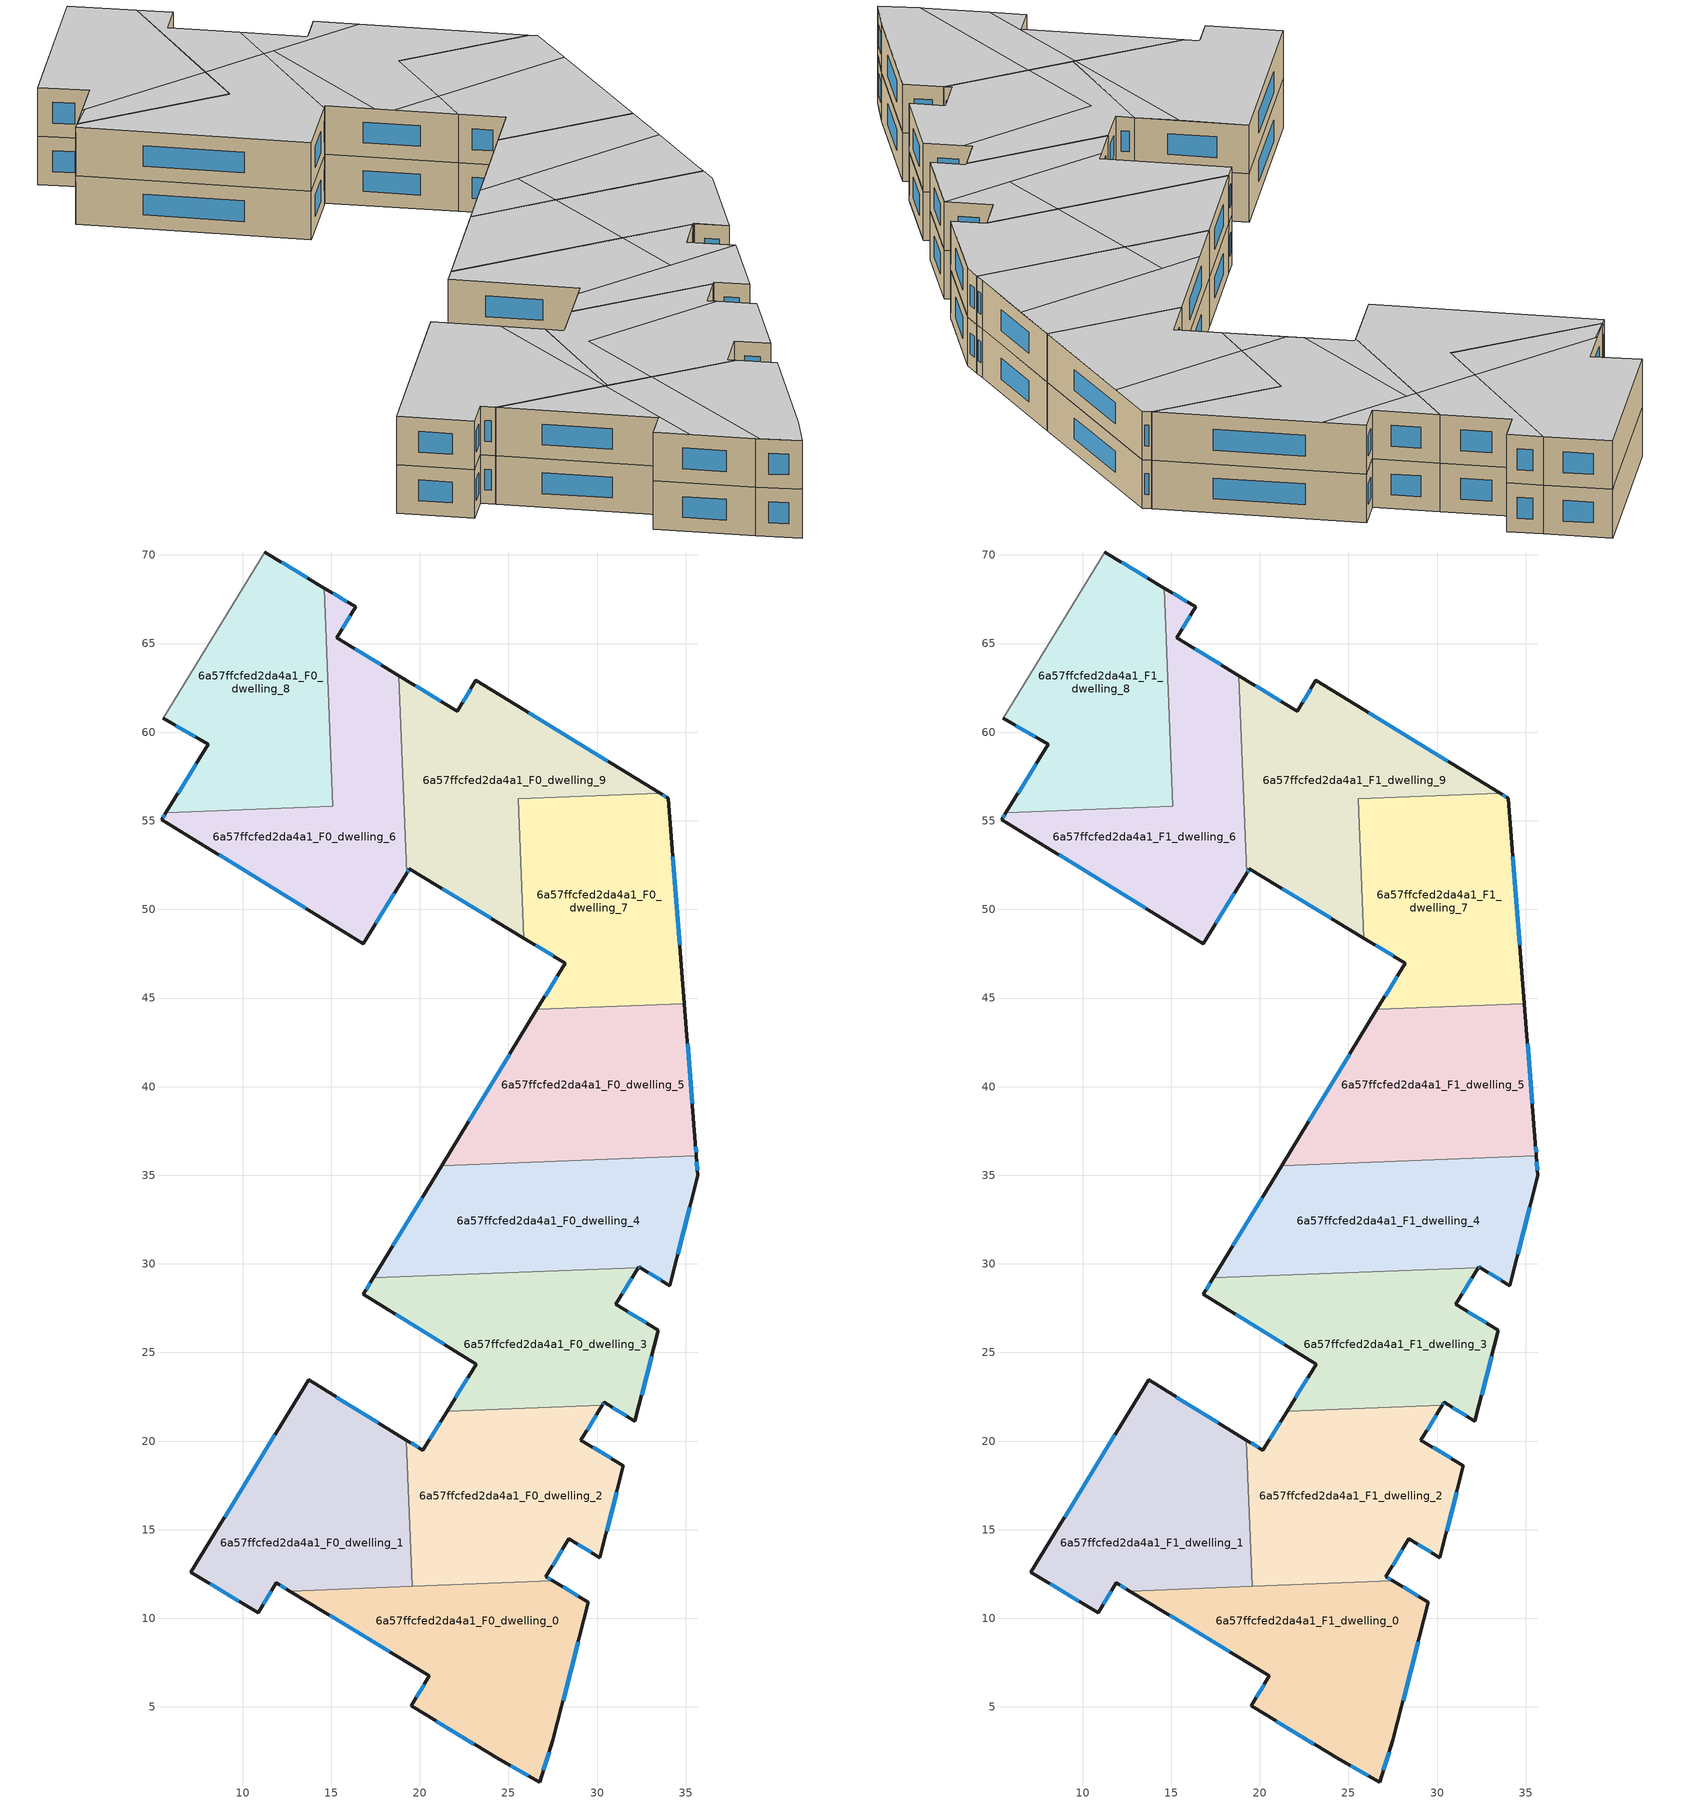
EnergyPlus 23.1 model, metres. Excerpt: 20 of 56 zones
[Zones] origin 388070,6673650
6a57ffcfed2da4a1_F0_dwelling_0
 floor ground (EU_floor_Construction): 29.51,10.91 27.51,3.12 26.76,0.77 24.47,2.05 19.51,5.06 20.54,6.75 12.66,11.54 27.51,12.12 z0
 wall outside (EU_wall_Construction): 12.66,11.54 20.54,6.75 19.51,5.06 24.47,2.05 26.76,0.77 27.51,3.12 29.51,10.91 27.51,12.12 z0:3
 wall to 6a57ffcfed2da4a1_F0_dwelling_2 (EU_wall_Construction): 27.51,12.12 19.56,11.81 z0:3
 wall to 6a57ffcfed2da4a1_F0_dwelling_1 (EU_wall_Construction): 19.56,11.81 12.66,11.54 z0:3
 window (EU_Window_Construction): 25.12,1.68 26.11,1.13 / 20.93,4.2 23.05,2.91 / 20.25,6.27 19.81,5.54 / 14.91,10.17 18.29,8.12 / 28.94,11.25 28.08,11.77 / 28.08,5.35 28.94,8.68 / 26.98,1.44 27.3,2.45 z0.86:2.14
6a57ffcfed2da4a1_F0_dwelling_1
 floor ground (EU_floor_Construction): 19.24,20.06 19.56,11.81 12.66,11.54 11.9,12.01 10.87,10.32 7.09,12.62 13.72,23.46 z0
 wall outside (EU_wall_Construction): 19.24,20.06 13.72,23.46 7.09,12.62 10.87,10.32 11.9,12.01 12.66,11.54 z0:3
 wall to 6a57ffcfed2da4a1_F0_dwelling_2 (EU_wall_Construction): 19.56,11.81 19.24,20.06 z0:3
 window (EU_Window_Construction): 11.16,10.8 11.6,11.52 / 8.17,11.96 9.79,10.97 / 11.82,20.36 8.98,15.71 / 17.66,21.03 15.29,22.49 / 12.12,11.87 12.44,11.67 z0.86:2.14
6a57ffcfed2da4a1_F0_dwelling_2
 floor ground (EU_floor_Construction): 30.29,22.02 29.09,20.06 31.48,18.6 30.15,13.42 28.41,14.5 27.12,12.36 27.51,12.12 19.56,11.81 19.24,20.06 20.17,19.48 21.53,21.68 z0
 wall outside (EU_wall_Construction): 27.51,12.12 27.12,12.36 28.41,14.5 30.15,13.42 31.48,18.6 29.09,20.06 30.29,22.02 / 21.53,21.68 20.17,19.48 19.24,20.06 z0:3
 wall to 6a57ffcfed2da4a1_F0_dwelling_3 (EU_wall_Construction): 30.29,22.02 21.53,21.68 z0:3
 window (EU_Window_Construction): 27.49,12.97 28.04,13.88 / 27.4,12.19 27.23,12.29 / 19.9,19.65 19.5,19.89 / 21.14,21.06 20.56,20.11 / 29.43,20.62 29.95,21.46 / 30.8,19.02 29.77,19.64 / 30.53,14.9 31.1,17.12 / 28.91,14.19 29.66,13.73 z0.86:2.14
6a57ffcfed2da4a1_F0_dwelling_3
 floor ground (EU_floor_Construction): 32.32,29.78 31.05,27.71 33.45,26.25 32.13,21.12 30.39,22.19 30.29,22.02 21.53,21.68 23.18,24.35 16.81,28.28 17.37,29.2 z0
 wall outside (EU_wall_Construction): 17.37,29.2 16.81,28.28 23.18,24.35 21.53,21.68 / 30.29,22.02 30.39,22.19 32.13,21.12 33.45,26.25 31.05,27.71 32.32,29.78 z0:3
 wall to 6a57ffcfed2da4a1_F0_dwelling_4 (EU_wall_Construction): 32.32,29.78 17.37,29.2 z0:3
 window (EU_Window_Construction): 22.71,23.59 22,22.45 / 18.63,27.16 21.36,25.47 / 17.21,28.94 16.97,28.55 / 31.41,28.3 31.96,29.19 / 32.76,26.67 31.74,27.29 / 32.51,22.59 33.07,24.79 / 30.89,21.89 31.63,21.43 / 30.32,22.07 30.36,22.15 z0.86:2.14
6a57ffcfed2da4a1_F0_dwelling_4
 floor ground (EU_floor_Construction): 35.6,36.09 35.68,34.96 34.09,28.77 32.44,29.79 32.35,29.84 32.32,29.78 17.37,29.2 21.22,35.53 z0
 wall outside (EU_wall_Construction): 21.22,35.53 17.37,29.2 / 32.32,29.78 32.35,29.84 32.44,29.79 34.09,28.77 35.68,34.96 35.6,36.09 z0:3
 wall to 6a57ffcfed2da4a1_F0_dwelling_5 (EU_wall_Construction): 35.6,36.09 21.22,35.53 z0:3
 window (EU_Window_Construction): 20.12,33.72 18.47,31.01 / 35.66,35.28 35.62,35.77 / 34.55,30.54 35.23,33.19 / 32.91,29.5 33.62,29.06 / 32.38,29.83 32.42,29.8 z0.86:2.14
6a57ffcfed2da4a1_F0_dwelling_5
 floor ground (EU_floor_Construction): 34.92,44.68 35.54,36.81 35.6,36.09 21.22,35.53 26.61,44.36 z0
 wall outside (EU_wall_Construction): 26.61,44.36 21.22,35.53 / 35.6,36.09 35.54,36.81 34.92,44.68 z0:3
 wall to 6a57ffcfed2da4a1_F0_dwelling_7 (EU_wall_Construction): 34.92,44.68 26.61,44.36 z0:3
 window (EU_Window_Construction): 25.07,41.84 22.76,38.05 / 35.37,39.06 35.1,42.43 / 35.58,36.29 35.56,36.6 z0.86:2.14
6a57ffcfed2da4a1_F0_dwelling_6
 floor ground (EU_floor_Construction): 16.39,67.06 15.32,65.33 18.82,63.19 19.25,52.04 16.8,48.07 5.43,55.07 5.68,55.46 15.09,55.83 14.61,68.13 z0
 wall outside (EU_wall_Construction): 5.68,55.46 5.43,55.07 16.8,48.07 19.25,52.04 / 18.82,63.19 15.32,65.33 16.39,67.06 14.61,68.13 z0:3
 wall to 6a57ffcfed2da4a1_F0_dwelling_9 (EU_wall_Construction): 19.25,52.04 18.82,63.19 z0:3
 wall to 6a57ffcfed2da4a1_F0_dwelling_8 (EU_wall_Construction): 14.61,68.13 15.09,55.83 5.68,55.46 z0:3
 window (EU_Window_Construction): 17.5,49.2 18.55,50.91 / 8.68,53.07 13.56,50.07 / 5.61,55.35 5.5,55.18 / 15.88,67.37 15.12,67.82 / 15.63,65.82 16.08,66.57 / 17.82,63.8 16.32,64.72 z0.86:2.14
6a57ffcfed2da4a1_F0_dwelling_7
 floor ground (EU_floor_Construction): 34.01,56.27 34.92,44.68 26.61,44.36 28.2,46.97 25.87,48.38 25.56,56.24 33.57,56.55 z0
 wall outside (EU_wall_Construction): 34.92,44.68 34.01,56.27 33.57,56.55 / 25.87,48.38 28.2,46.97 26.61,44.36 z0:3
 wall to 6a57ffcfed2da4a1_F0_dwelling_9 (EU_wall_Construction): 33.56,56.55 25.56,56.24 25.87,48.38 z0:3
 window (EU_Window_Construction): 33.89,56.35 33.69,56.47 / 34.66,47.99 34.27,52.96 / 27.74,46.22 27.06,45.11 / 26.53,47.98 27.53,47.37 z0.86:2.14
6a57ffcfed2da4a1_F0_dwelling_8
 floor ground (EU_floor_Construction): 14.61,68.13 15.09,55.83 5.68,55.46 8.06,59.33 5.51,60.78 11.24,70.16 z0
 wall outside (EU_wall_Construction): 14.61,68.13 11.24,70.16 / 5.51,60.78 8.06,59.33 5.68,55.46 z0:3
 wall adiabatic (EU_wall_Construction): 11.24,70.16 5.51,60.78 z0:3
 window (EU_Window_Construction): 13.65,68.71 12.2,69.58 / 7.38,58.22 6.36,56.57 / 6.24,60.36 7.33,59.74 z0.86:2.14
6a57ffcfed2da4a1_F0_dwelling_9
 floor ground (EU_floor_Construction): 33.57,56.55 25.56,56.24 25.87,48.38 19.4,52.29 19.25,52.04 18.82,63.19 22.11,61.18 23.17,62.92 z0
 wall outside (EU_wall_Construction): 33.57,56.55 23.17,62.92 22.11,61.18 18.82,63.19 / 19.25,52.04 19.4,52.29 25.87,48.38 z0:3
 window (EU_Window_Construction): 30.59,58.37 26.14,61.1 / 21.25,51.17 24.02,49.5 / 19.3,52.11 19.36,52.22 / 21.17,61.76 19.76,62.62 / 22.86,62.42 22.41,61.68 z0.86:2.14
6a57ffcfed2da4a1_F1_dwelling_0
 floor to 6a57ffcfed2da4a1_F0_dwelling_0 (EU_floor_Construction): 29.51,10.91 27.51,3.12 26.76,0.77 24.47,2.05 19.51,5.06 20.54,6.75 12.66,11.54 27.51,12.12 z3
 wall outside (EU_wall_Construction): 12.66,11.54 20.54,6.75 19.51,5.06 24.47,2.05 26.76,0.77 27.51,3.12 29.51,10.91 27.51,12.12 z3:6
 wall to 6a57ffcfed2da4a1_F1_dwelling_2 (EU_wall_Construction): 27.51,12.12 19.56,11.81 z3:6
 wall to 6a57ffcfed2da4a1_F1_dwelling_1 (EU_wall_Construction): 19.56,11.81 12.66,11.54 z3:6
 window (EU_Window_Construction): 25.12,1.68 26.11,1.13 / 20.93,4.2 23.05,2.91 / 20.25,6.27 19.81,5.54 / 14.91,10.17 18.29,8.12 / 28.94,11.25 28.08,11.77 / 28.08,5.35 28.94,8.68 / 26.98,1.44 27.3,2.45 z3.86:5.14
 ceiling to 6a57ffcfed2da4a1_F2_dwelling_0 (EU_floor_Construction): 21.29,3.98 19.39,11.8 12.66,11.54 20.54,6.75 19.51,5.06 z6
 ceiling to 6a57ffcfed2da4a1_F2_dwelling_2 (EU_floor_Construction): 24.68,1.93 22.26,11.92 19.39,11.8 21.29,3.98 24.47,2.05 z6
 ceiling to 6a57ffcfed2da4a1_F2_dwelling_1 (EU_floor_Construction): 26.76,0.77 27.51,3.12 29.51,10.91 27.51,12.12 22.26,11.92 24.68,1.93 z6
6a57ffcfed2da4a1_F1_dwelling_1
 floor to 6a57ffcfed2da4a1_F0_dwelling_1 (EU_floor_Construction): 19.24,20.06 19.56,11.81 12.66,11.54 11.9,12.01 10.87,10.32 7.08,12.62 13.72,23.46 z3
 wall outside (EU_wall_Construction): 19.24,20.06 13.72,23.46 7.09,12.62 10.87,10.32 11.9,12.01 12.66,11.54 z3:6
 wall to 6a57ffcfed2da4a1_F1_dwelling_2 (EU_wall_Construction): 19.56,11.81 19.24,20.06 z3:6
 window (EU_Window_Construction): 11.16,10.8 11.6,11.52 / 8.17,11.96 9.79,10.97 / 11.82,20.36 8.98,15.71 / 17.66,21.03 15.29,22.49 / 12.12,11.87 12.44,11.67 z3.86:5.14
 ceiling to 6a57ffcfed2da4a1_F2_dwelling_0 (EU_floor_Construction): 19.39,11.8 17.07,21.39 13.72,23.46 7.08,12.62 10.87,10.32 11.9,12.01 12.66,11.54 z6
 ceiling to 6a57ffcfed2da4a1_F2_dwelling_2 (EU_floor_Construction): 19.55,11.81 19.24,20.06 17.07,21.39 19.4,11.8 z6
6a57ffcfed2da4a1_F1_dwelling_2
 floor to 6a57ffcfed2da4a1_F0_dwelling_2 (EU_floor_Construction): 30.29,22.02 29.09,20.06 31.48,18.6 30.15,13.42 28.41,14.5 27.12,12.36 27.51,12.12 19.56,11.81 19.24,20.06 20.17,19.48 21.53,21.68 z3
 wall outside (EU_wall_Construction): 27.51,12.12 27.12,12.36 28.41,14.5 30.15,13.42 31.48,18.6 29.09,20.06 30.29,22.02 / 21.53,21.68 20.17,19.48 19.24,20.06 z3:6
 wall to 6a57ffcfed2da4a1_F1_dwelling_3 (EU_wall_Construction): 30.29,22.02 21.53,21.68 z3:6
 window (EU_Window_Construction): 27.49,12.97 28.04,13.88 / 27.4,12.19 27.23,12.29 / 19.9,19.65 19.5,19.89 / 21.14,21.06 20.56,20.11 / 29.43,20.62 29.95,21.46 / 30.8,19.02 29.77,19.64 / 30.53,14.9 31.1,17.12 / 28.91,14.19 29.66,13.73 z3.86:5.14
 ceiling to 6a57ffcfed2da4a1_F2_dwelling_1 (EU_floor_Construction): 30.15,13.42 31.48,18.6 29.58,19.76 20.87,17.65 22.26,11.92 27.51,12.12 27.12,12.36 28.41,14.5 z6
 ceiling to 6a57ffcfed2da4a1_F2_dwelling_2 (EU_floor_Construction): 29.58,19.76 29.09,20.06 30.29,22.02 21.53,21.68 20.17,19.48 19.24,20.06 19.56,11.81 22.26,11.92 20.87,17.65 z6
6a57ffcfed2da4a1_F1_dwelling_3
 floor to 6a57ffcfed2da4a1_F0_dwelling_3 (EU_floor_Construction): 32.32,29.78 31.05,27.71 33.45,26.25 32.13,21.12 30.39,22.19 30.29,22.02 21.53,21.68 23.18,24.35 16.81,28.28 17.37,29.2 z3
 wall outside (EU_wall_Construction): 17.37,29.2 16.81,28.28 23.18,24.35 21.53,21.68 / 30.29,22.02 30.39,22.19 32.13,21.12 33.45,26.25 31.05,27.71 32.32,29.78 z3:6
 wall to 6a57ffcfed2da4a1_F1_dwelling_4 (EU_wall_Construction): 32.32,29.78 17.37,29.2 z3:6
 window (EU_Window_Construction): 22.71,23.59 22,22.45 / 18.63,27.16 21.36,25.47 / 17.21,28.94 16.97,28.55 / 31.41,28.3 31.96,29.19 / 32.76,26.67 31.74,27.29 / 32.51,22.59 33.07,24.79 / 30.89,21.89 31.63,21.43 / 30.32,22.07 30.36,22.15 z3.86:5.14
 ceiling to 6a57ffcfed2da4a1_F2_dwelling_2 (EU_floor_Construction): 32.13,21.12 33.45,26.25 33.41,26.28 22.78,23.7 21.53,21.68 30.29,22.02 30.39,22.19 z6
 ceiling to 6a57ffcfed2da4a1_F2_dwelling_3 (EU_floor_Construction): 29,25.21 27.93,29.61 17.37,29.2 16.81,28.28 23.18,24.35 22.78,23.7 z6
 ceiling to 6a57ffcfed2da4a1_F2_dwelling_4 (EU_floor_Construction): 33.41,26.28 31.05,27.71 32.32,29.78 27.93,29.61 29,25.21 z6
6a57ffcfed2da4a1_F1_dwelling_4
 floor to 6a57ffcfed2da4a1_F0_dwelling_4 (EU_floor_Construction): 35.6,36.09 35.68,34.96 34.09,28.77 32.44,29.79 32.35,29.84 32.32,29.78 17.37,29.2 21.22,35.53 z3
 wall outside (EU_wall_Construction): 21.22,35.53 17.37,29.2 / 32.32,29.78 32.35,29.84 32.44,29.79 34.09,28.77 35.68,34.96 35.6,36.09 z3:6
 wall to 6a57ffcfed2da4a1_F1_dwelling_5 (EU_wall_Construction): 35.6,36.09 21.22,35.53 z3:6
 window (EU_Window_Construction): 20.12,33.72 18.47,31.01 / 35.66,35.28 35.62,35.77 / 34.55,30.54 35.23,33.19 / 32.91,29.5 33.62,29.06 / 32.38,29.83 32.42,29.8 z3.86:5.14
 ceiling to 6a57ffcfed2da4a1_F2_dwelling_3 (EU_floor_Construction): 27.93,29.61 26.45,35.73 21.22,35.53 17.37,29.2 z6
 ceiling to 6a57ffcfed2da4a1_F2_dwelling_4 (EU_floor_Construction): 34.09,28.77 35.68,34.96 35.6,36.09 26.45,35.73 27.93,29.61 32.32,29.78 32.35,29.84 z6
6a57ffcfed2da4a1_F1_dwelling_5
 floor to 6a57ffcfed2da4a1_F0_dwelling_5 (EU_floor_Construction): 34.92,44.68 35.54,36.81 35.6,36.09 21.22,35.53 26.61,44.36 z3
 wall outside (EU_wall_Construction): 26.61,44.36 21.22,35.53 / 35.6,36.09 35.54,36.81 34.92,44.68 z3:6
 wall to 6a57ffcfed2da4a1_F1_dwelling_7 (EU_wall_Construction): 34.92,44.68 26.61,44.36 z3:6
 window (EU_Window_Construction): 25.07,41.84 22.76,38.05 / 35.37,39.06 35.1,42.43 / 35.58,36.29 35.56,36.6 z3.86:5.14
 ceiling to 6a57ffcfed2da4a1_F2_dwelling_3 (EU_floor_Construction): 26.45,35.73 25.62,39.15 23.06,38.53 21.22,35.53 z6
 ceiling to 6a57ffcfed2da4a1_F2_dwelling_4 (EU_floor_Construction): 35.6,36.09 35.54,36.81 35.18,41.47 25.62,39.15 26.45,35.73 z6
 ceiling to 6a57ffcfed2da4a1_F2_dwelling_5 (EU_floor_Construction): 35.18,41.47 34.92,44.68 26.61,44.36 23.06,38.53 z6
6a57ffcfed2da4a1_F1_dwelling_6
 floor to 6a57ffcfed2da4a1_F0_dwelling_6 (EU_floor_Construction): 16.38,67.06 15.32,65.33 18.82,63.19 19.25,52.04 16.8,48.07 5.43,55.07 5.68,55.46 15.09,55.83 14.61,68.13 z3
 wall outside (EU_wall_Construction): 5.68,55.46 5.43,55.07 16.8,48.07 19.25,52.04 / 18.82,63.19 15.32,65.33 16.39,67.06 14.61,68.13 z3:6
 wall to 6a57ffcfed2da4a1_F1_dwelling_9 (EU_wall_Construction): 19.25,52.04 18.82,63.19 z3:6
 wall to 6a57ffcfed2da4a1_F1_dwelling_8 (EU_wall_Construction): 14.61,68.13 15.09,55.83 5.68,55.46 z3:6
 window (EU_Window_Construction): 17.5,49.2 18.55,50.91 / 8.68,53.07 13.56,50.07 / 5.61,55.35 5.5,55.18 / 15.88,67.37 15.12,67.82 / 15.63,65.82 16.08,66.57 / 17.82,63.8 16.32,64.72 z3.86:5.14
 ceiling to 6a57ffcfed2da4a1_F2_dwelling_6 (EU_floor_Construction): 16.8,48.07 19.25,52.04 18.94,60.01 14.97,59.05 15.09,55.83 5.71,55.46 5.43,55.07 z6
 ceiling to 6a57ffcfed2da4a1_F2_dwelling_8 (EU_floor_Construction): 18.94,60.01 18.82,63.19 15.32,65.33 16.38,67.06 14.61,68.13 14.97,59.05 z6
6a57ffcfed2da4a1_F1_dwelling_7
 floor to 6a57ffcfed2da4a1_F0_dwelling_7 (EU_floor_Construction): 34.01,56.27 34.92,44.68 26.61,44.36 28.2,46.97 25.87,48.38 25.56,56.24 33.56,56.55 z3
 wall outside (EU_wall_Construction): 34.92,44.68 34.01,56.27 33.57,56.55 / 25.87,48.38 28.2,46.97 26.61,44.36 z3:6
 wall to 6a57ffcfed2da4a1_F1_dwelling_9 (EU_wall_Construction): 33.56,56.55 25.56,56.24 25.87,48.38 z3:6
 window (EU_Window_Construction): 33.89,56.35 33.69,56.47 / 34.66,47.99 34.27,52.96 / 27.74,46.22 27.06,45.11 / 26.53,47.98 27.53,47.37 z3.86:5.14
 ceiling to 6a57ffcfed2da4a1_F2_dwelling_5 (EU_floor_Construction): 34.92,44.68 34.27,53.06 25.77,51 25.87,48.38 28.2,46.97 26.61,44.36 z6
 ceiling to 6a57ffcfed2da4a1_F2_dwelling_7 (EU_floor_Construction): 34.27,53.06 34.01,56.27 33.56,56.55 25.56,56.24 25.77,51 z6
6a57ffcfed2da4a1_F1_dwelling_8
 floor to 6a57ffcfed2da4a1_F0_dwelling_8 (EU_floor_Construction): 14.61,68.13 15.09,55.83 5.68,55.46 8.06,59.33 5.51,60.78 11.24,70.16 z3
 wall outside (EU_wall_Construction): 14.61,68.13 11.24,70.16 / 5.51,60.78 8.06,59.33 5.68,55.46 z3:6
 wall adiabatic (EU_wall_Construction): 11.24,70.16 5.51,60.78 z3:6
 window (EU_Window_Construction): 13.65,68.71 12.2,69.58 / 7.38,58.22 6.36,56.57 / 6.24,60.36 7.33,59.74 z3.86:5.14
 ceiling to 6a57ffcfed2da4a1_F2_dwelling_6 (EU_floor_Construction): 15.09,55.83 14.97,59.05 6.85,57.08 5.71,55.46 z6; 5.71,55.46 6.85,57.08 6.64,57.03 5.68,55.46 z6
 ceiling to 6a57ffcfed2da4a1_F2_dwelling_8 (EU_floor_Construction): 14.97,59.05 14.61,68.13 11.24,70.16 5.51,60.78 8.06,59.33 6.64,57.03 z6
6a57ffcfed2da4a1_F1_dwelling_9
 floor to 6a57ffcfed2da4a1_F0_dwelling_9 (EU_floor_Construction): 33.56,56.55 25.56,56.24 25.87,48.38 19.4,52.29 19.25,52.04 18.82,63.19 22.11,61.18 23.17,62.92 z3
 wall outside (EU_wall_Construction): 33.57,56.55 23.17,62.92 22.11,61.18 18.82,63.19 / 19.25,52.04 19.4,52.29 25.87,48.38 z3:6
 window (EU_Window_Construction): 30.59,58.37 26.14,61.1 / 21.25,51.17 24.02,49.5 / 19.3,52.11 19.36,52.22 / 21.17,61.76 19.76,62.62 / 22.86,62.42 22.41,61.68 z3.86:5.14
 ceiling to 6a57ffcfed2da4a1_F2_dwelling_8 (EU_floor_Construction): 25.37,61.57 23.17,62.92 22.11,61.18 18.82,63.19 18.94,60.01 z6
 ceiling to 6a57ffcfed2da4a1_F2_dwelling_5 (EU_floor_Construction): 25.87,48.38 25.77,51 22.74,50.27 z6
 ceiling to 6a57ffcfed2da4a1_F2_dwelling_7 (EU_floor_Construction): 33.56,56.55 25.37,61.57 19.59,60.17 21.86,50.8 22.74,50.27 25.77,51 25.56,56.24 z6
 ceiling to 6a57ffcfed2da4a1_F2_dwelling_6 (EU_floor_Construction): 21.86,50.8 19.59,60.17 18.94,60.01 19.25,52.04 19.4,52.29 z6
[Building]
EU S2 Campaign: North Axis=0; Terrain=City; Solar Distribution=FullExterior
[Site:Location]
Helsinki-Vantaa.AP: Latitude=60.317; Longitude=24.963; Time Zone=2; Elevation=54.6
[SizingPeriod:WeatherFileDays]
AnnualSizingPeriod: Begin Month=1; Begin Day of Month=1; End Month=12; End Day of Month=31; Day of Week for Start Day=Monday; Use Weather File Daylight Saving Period=No; Use Weather File Rain and Snow Indicators=No
[MATERIAL]
EU_InternalMass_Material: Roughness=MediumRough; Thickness=0.1; Conductivity=1; Density=1800; Specific Heat=900; Thermal Absorptance=0.9; Solar Absorptance=0.7; Visible Absorptance=0.7
[MATERIAL:NOMASS] Roughness=MediumRough; Thermal Absorptance=0.9; Solar Absorptance=0.7; Visible Absorptance=0.7
Name | Thermal Resistance
EU_wall_NoMass | 5.91765
EU_floor_NoMass | 6.2875
[WINDOWMATERIAL:SIMPLEGLAZINGSYSTEM]
EU_Window_SimpleGlazing: UFactor=0.994035; Solar Heat Gain Coefficient=0.7; Visible Transmittance=0.7
[CONSTRUCTION]
EU_wall_Construction: EU_wall_NoMass
EU_floor_Construction: EU_floor_NoMass
EU_Window_Construction: EU_Window_SimpleGlazing
EU_InternalMass_Construction: EU_InternalMass_Material
[ZONE] Type=1; Multiplier=1; Ceiling Height=autocalculate; Floor Area=autocalculate; Part of Total Floor Area=Yes
Name | Volume
6a57ffcfed2da4a1_F0_dwelling_0 | 289.127
6a57ffcfed2da4a1_F1_dwelling_0 | 289.126
6a57ffcfed2da4a1_F0_dwelling_1 | 301.383
6a57ffcfed2da4a1_F1_dwelling_1 | 301.381
6a57ffcfed2da4a1_F0_dwelling_2 | 301.39
6a57ffcfed2da4a1_F1_dwelling_2 | 301.389
6a57ffcfed2da4a1_F0_dwelling_3; 6a57ffcfed2da4a1_F1_dwelling_3 | 278.941
6a57ffcfed2da4a1_F0_dwelling_4 | 296.615
6a57ffcfed2da4a1_F1_dwelling_4 | 296.616
6a57ffcfed2da4a1_F0_dwelling_5; 6a57ffcfed2da4a1_F1_dwelling_5 | 293.497
6a57ffcfed2da4a1_F0_dwelling_6; 6a57ffcfed2da4a1_F1_dwelling_6 | 293.507
6a57ffcfed2da4a1_F0_dwelling_7 | 293.468
6a57ffcfed2da4a1_F1_dwelling_7 | 293.47
6a57ffcfed2da4a1_F0_dwelling_8 | 293.487
6a57ffcfed2da4a1_F1_dwelling_8; 6a57ffcfed2da4a1_F1_dwelling_9 | 293.485
6a57ffcfed2da4a1_F0_dwelling_9 | 293.486
[INTERNALMASS] Construction=EU_InternalMass_Construction
Name | Zone or ZoneList | Surface Area
6a57ffcfed2da4a1_F0_dwelling_0_EU_InternalMass | 6a57ffcfed2da4a1_F0_dwelling_0 | 96.3756
6a57ffcfed2da4a1_F0_dwelling_1_EU_InternalMass | 6a57ffcfed2da4a1_F0_dwelling_1 | 100.463
6a57ffcfed2da4a1_F0_dwelling_2_EU_InternalMass | 6a57ffcfed2da4a1_F0_dwelling_2 | 100.464
6a57ffcfed2da4a1_F0_dwelling_3_EU_InternalMass | 6a57ffcfed2da4a1_F0_dwelling_3 | 92.9814
6a57ffcfed2da4a1_F0_dwelling_4_EU_InternalMass | 6a57ffcfed2da4a1_F0_dwelling_4 | 98.8718
6a57ffcfed2da4a1_F0_dwelling_5_EU_InternalMass | 6a57ffcfed2da4a1_F0_dwelling_5 | 97.8323
6a57ffcfed2da4a1_F0_dwelling_6_EU_InternalMass | 6a57ffcfed2da4a1_F0_dwelling_6 | 97.8381
6a57ffcfed2da4a1_F0_dwelling_7_EU_InternalMass | 6a57ffcfed2da4a1_F0_dwelling_7 | 97.8201
6a57ffcfed2da4a1_F0_dwelling_8_EU_InternalMass | 6a57ffcfed2da4a1_F0_dwelling_8 | 97.8286
6a57ffcfed2da4a1_F0_dwelling_9_EU_InternalMass | 6a57ffcfed2da4a1_F0_dwelling_9 | 97.8287
6a57ffcfed2da4a1_F1_dwelling_0_EU_InternalMass | 6a57ffcfed2da4a1_F1_dwelling_0 | 96.3756
6a57ffcfed2da4a1_F1_dwelling_1_EU_InternalMass | 6a57ffcfed2da4a1_F1_dwelling_1 | 100.463
6a57ffcfed2da4a1_F1_dwelling_2_EU_InternalMass | 6a57ffcfed2da4a1_F1_dwelling_2 | 100.464
6a57ffcfed2da4a1_F1_dwelling_3_EU_InternalMass | 6a57ffcfed2da4a1_F1_dwelling_3 | 92.9814
6a57ffcfed2da4a1_F1_dwelling_4_EU_InternalMass | 6a57ffcfed2da4a1_F1_dwelling_4 | 98.8718
6a57ffcfed2da4a1_F1_dwelling_5_EU_InternalMass | 6a57ffcfed2da4a1_F1_dwelling_5 | 97.8323
6a57ffcfed2da4a1_F1_dwelling_6_EU_InternalMass | 6a57ffcfed2da4a1_F1_dwelling_6 | 97.8381
6a57ffcfed2da4a1_F1_dwelling_7_EU_InternalMass | 6a57ffcfed2da4a1_F1_dwelling_7 | 97.8201
6a57ffcfed2da4a1_F1_dwelling_8_EU_InternalMass | 6a57ffcfed2da4a1_F1_dwelling_8 | 97.8286
6a57ffcfed2da4a1_F1_dwelling_9_EU_InternalMass | 6a57ffcfed2da4a1_F1_dwelling_9 | 97.8287
[OTHEREQUIPMENT] Fuel Type=Electricity; Design Level Calculation Method=Watts/Area; Power per Zone Floor Area=1; Fraction Latent=0; Fraction Radiant=0; Fraction Lost=0; Carbon Dioxide Generation Rate=0; EndUse Subcategory=EU_Step8_InternalGains
Name | Zone or ZoneList or Space or SpaceList | Schedule
EU_Step8_InternalGain_6a57ffcfed2da4a1_F0_dwelling_0_f000 | 6a57ffcfed2da4a1_F0_dwelling_0 | EU_Step8_GainSchedule_6a57ffcfed2da4a1_F0_dwelling_0_f000
EU_Step8_InternalGain_6a57ffcfed2da4a1_F0_dwelling_1_f000 | 6a57ffcfed2da4a1_F0_dwelling_1 | EU_Step8_GainSchedule_6a57ffcfed2da4a1_F0_dwelling_1_f000
EU_Step8_InternalGain_6a57ffcfed2da4a1_F0_dwelling_2_f000 | 6a57ffcfed2da4a1_F0_dwelling_2 | EU_Step8_GainSchedule_6a57ffcfed2da4a1_F0_dwelling_2_f000
EU_Step8_InternalGain_6a57ffcfed2da4a1_F0_dwelling_3_f000 | 6a57ffcfed2da4a1_F0_dwelling_3 | EU_Step8_GainSchedule_6a57ffcfed2da4a1_F0_dwelling_3_f000
EU_Step8_InternalGain_6a57ffcfed2da4a1_F0_dwelling_4_f000 | 6a57ffcfed2da4a1_F0_dwelling_4 | EU_Step8_GainSchedule_6a57ffcfed2da4a1_F0_dwelling_4_f000
EU_Step8_InternalGain_6a57ffcfed2da4a1_F0_dwelling_5_f000 | 6a57ffcfed2da4a1_F0_dwelling_5 | EU_Step8_GainSchedule_6a57ffcfed2da4a1_F0_dwelling_5_f000
EU_Step8_InternalGain_6a57ffcfed2da4a1_F0_dwelling_6_f000 | 6a57ffcfed2da4a1_F0_dwelling_6 | EU_Step8_GainSchedule_6a57ffcfed2da4a1_F0_dwelling_6_f000
EU_Step8_InternalGain_6a57ffcfed2da4a1_F0_dwelling_7_f000 | 6a57ffcfed2da4a1_F0_dwelling_7 | EU_Step8_GainSchedule_6a57ffcfed2da4a1_F0_dwelling_7_f000
EU_Step8_InternalGain_6a57ffcfed2da4a1_F0_dwelling_8_f000 | 6a57ffcfed2da4a1_F0_dwelling_8 | EU_Step8_GainSchedule_6a57ffcfed2da4a1_F0_dwelling_8_f000
EU_Step8_InternalGain_6a57ffcfed2da4a1_F0_dwelling_9_f000 | 6a57ffcfed2da4a1_F0_dwelling_9 | EU_Step8_GainSchedule_6a57ffcfed2da4a1_F0_dwelling_9_f000
EU_Step8_InternalGain_6a57ffcfed2da4a1_F1_dwelling_0_f000 | 6a57ffcfed2da4a1_F1_dwelling_0 | EU_Step8_GainSchedule_6a57ffcfed2da4a1_F1_dwelling_0_f000
EU_Step8_InternalGain_6a57ffcfed2da4a1_F1_dwelling_1_f000 | 6a57ffcfed2da4a1_F1_dwelling_1 | EU_Step8_GainSchedule_6a57ffcfed2da4a1_F1_dwelling_1_f000
EU_Step8_InternalGain_6a57ffcfed2da4a1_F1_dwelling_2_f000 | 6a57ffcfed2da4a1_F1_dwelling_2 | EU_Step8_GainSchedule_6a57ffcfed2da4a1_F1_dwelling_2_f000
EU_Step8_InternalGain_6a57ffcfed2da4a1_F1_dwelling_3_f000 | 6a57ffcfed2da4a1_F1_dwelling_3 | EU_Step8_GainSchedule_6a57ffcfed2da4a1_F1_dwelling_3_f000
EU_Step8_InternalGain_6a57ffcfed2da4a1_F1_dwelling_4_f000 | 6a57ffcfed2da4a1_F1_dwelling_4 | EU_Step8_GainSchedule_6a57ffcfed2da4a1_F1_dwelling_4_f000
EU_Step8_InternalGain_6a57ffcfed2da4a1_F1_dwelling_5_f000 | 6a57ffcfed2da4a1_F1_dwelling_5 | EU_Step8_GainSchedule_6a57ffcfed2da4a1_F1_dwelling_5_f000
EU_Step8_InternalGain_6a57ffcfed2da4a1_F1_dwelling_6_f000 | 6a57ffcfed2da4a1_F1_dwelling_6 | EU_Step8_GainSchedule_6a57ffcfed2da4a1_F1_dwelling_6_f000
EU_Step8_InternalGain_6a57ffcfed2da4a1_F1_dwelling_7_f000 | 6a57ffcfed2da4a1_F1_dwelling_7 | EU_Step8_GainSchedule_6a57ffcfed2da4a1_F1_dwelling_7_f000
EU_Step8_InternalGain_6a57ffcfed2da4a1_F1_dwelling_8_f000 | 6a57ffcfed2da4a1_F1_dwelling_8 | EU_Step8_GainSchedule_6a57ffcfed2da4a1_F1_dwelling_8_f000
EU_Step8_InternalGain_6a57ffcfed2da4a1_F1_dwelling_9_f000 | 6a57ffcfed2da4a1_F1_dwelling_9 | EU_Step8_GainSchedule_6a57ffcfed2da4a1_F1_dwelling_9_f000
[ZONEVENTILATION:DESIGNFLOWRATE] Schedule=EU_AlwaysOn; Design Flow Rate Calculation Method=AirChanges/Hour; Air Changes per Hour=0.596421; Ventilation Type=Natural; Fan Pressure Rise=0; Fan Total Efficiency=1; Constant Term Coefficient=1; Temperature Term Coefficient=0; Velocity Term Coefficient=0; Velocity Squared Term Coefficient=0; Minimum Indoor Temperature=-100; Maximum Indoor Temperature=100; Delta Temperature=-100; Minimum Outdoor Temperature=-100; Maximum Outdoor Temperature=100; Maximum Wind Speed=40
Name | Zone or ZoneList or Space or SpaceList
EU_ConstantAir_6a57ffcfed2da4a1_F0_dwelling_0 | 6a57ffcfed2da4a1_F0_dwelling_0
EU_ConstantAir_6a57ffcfed2da4a1_F0_dwelling_1 | 6a57ffcfed2da4a1_F0_dwelling_1
EU_ConstantAir_6a57ffcfed2da4a1_F0_dwelling_2 | 6a57ffcfed2da4a1_F0_dwelling_2
EU_ConstantAir_6a57ffcfed2da4a1_F0_dwelling_3 | 6a57ffcfed2da4a1_F0_dwelling_3
EU_ConstantAir_6a57ffcfed2da4a1_F0_dwelling_4 | 6a57ffcfed2da4a1_F0_dwelling_4
EU_ConstantAir_6a57ffcfed2da4a1_F0_dwelling_5 | 6a57ffcfed2da4a1_F0_dwelling_5
EU_ConstantAir_6a57ffcfed2da4a1_F0_dwelling_6 | 6a57ffcfed2da4a1_F0_dwelling_6
EU_ConstantAir_6a57ffcfed2da4a1_F0_dwelling_7 | 6a57ffcfed2da4a1_F0_dwelling_7
EU_ConstantAir_6a57ffcfed2da4a1_F0_dwelling_8 | 6a57ffcfed2da4a1_F0_dwelling_8
EU_ConstantAir_6a57ffcfed2da4a1_F0_dwelling_9 | 6a57ffcfed2da4a1_F0_dwelling_9
EU_ConstantAir_6a57ffcfed2da4a1_F1_dwelling_0 | 6a57ffcfed2da4a1_F1_dwelling_0
EU_ConstantAir_6a57ffcfed2da4a1_F1_dwelling_1 | 6a57ffcfed2da4a1_F1_dwelling_1
EU_ConstantAir_6a57ffcfed2da4a1_F1_dwelling_2 | 6a57ffcfed2da4a1_F1_dwelling_2
EU_ConstantAir_6a57ffcfed2da4a1_F1_dwelling_3 | 6a57ffcfed2da4a1_F1_dwelling_3
EU_ConstantAir_6a57ffcfed2da4a1_F1_dwelling_4 | 6a57ffcfed2da4a1_F1_dwelling_4
EU_ConstantAir_6a57ffcfed2da4a1_F1_dwelling_5 | 6a57ffcfed2da4a1_F1_dwelling_5
EU_ConstantAir_6a57ffcfed2da4a1_F1_dwelling_6 | 6a57ffcfed2da4a1_F1_dwelling_6
EU_ConstantAir_6a57ffcfed2da4a1_F1_dwelling_7 | 6a57ffcfed2da4a1_F1_dwelling_7
EU_ConstantAir_6a57ffcfed2da4a1_F1_dwelling_8 | 6a57ffcfed2da4a1_F1_dwelling_8
EU_ConstantAir_6a57ffcfed2da4a1_F1_dwelling_9 | 6a57ffcfed2da4a1_F1_dwelling_9
[HVACTEMPLATE:THERMOSTAT] Constant Heating Setpoint=20; Constant Cooling Setpoint=50
EU_HeatOnly_6a57ffcfed2da4a1_F0_dwelling_0; EU_HeatOnly_6a57ffcfed2da4a1_F0_dwelling_1; EU_HeatOnly_6a57ffcfed2da4a1_F0_dwelling_2; EU_HeatOnly_6a57ffcfed2da4a1_F0_dwelling_3; EU_HeatOnly_6a57ffcfed2da4a1_F0_dwelling_4; EU_HeatOnly_6a57ffcfed2da4a1_F0_dwelling_5; EU_HeatOnly_6a57ffcfed2da4a1_F0_dwelling_6; EU_HeatOnly_6a57ffcfed2da4a1_F0_dwelling_7; EU_HeatOnly_6a57ffcfed2da4a1_F0_dwelling_8; EU_HeatOnly_6a57ffcfed2da4a1_F0_dwelling_9; EU_HeatOnly_6a57ffcfed2da4a1_F1_dwelling_0; EU_HeatOnly_6a57ffcfed2da4a1_F1_dwelling_1; EU_HeatOnly_6a57ffcfed2da4a1_F1_dwelling_2; EU_HeatOnly_6a57ffcfed2da4a1_F1_dwelling_3; EU_HeatOnly_6a57ffcfed2da4a1_F1_dwelling_4; EU_HeatOnly_6a57ffcfed2da4a1_F1_dwelling_5; EU_HeatOnly_6a57ffcfed2da4a1_F1_dwelling_6; EU_HeatOnly_6a57ffcfed2da4a1_F1_dwelling_7; EU_HeatOnly_6a57ffcfed2da4a1_F1_dwelling_8; EU_HeatOnly_6a57ffcfed2da4a1_F1_dwelling_9; EU_HeatOnly_6a57ffcfed2da4a1_F2_dwelling_0; EU_HeatOnly_6a57ffcfed2da4a1_F2_dwelling_1; EU_HeatOnly_6a57ffcfed2da4a1_F2_dwelling_2; EU_HeatOnly_6a57ffcfed2da4a1_F2_dwelling_3; EU_HeatOnly_6a57ffcfed2da4a1_F2_dwelling_4; EU_HeatOnly_6a57ffcfed2da4a1_F2_dwelling_5; EU_HeatOnly_6a57ffcfed2da4a1_F2_dwelling_6; EU_HeatOnly_6a57ffcfed2da4a1_F2_dwelling_7; EU_HeatOnly_6a57ffcfed2da4a1_F2_dwelling_8; EU_HeatOnly_6a57ffcfed2da4a1_F3_dwelling_0; EU_HeatOnly_6a57ffcfed2da4a1_F3_dwelling_1; EU_HeatOnly_6a57ffcfed2da4a1_F3_dwelling_2; EU_HeatOnly_6a57ffcfed2da4a1_F3_dwelling_3; EU_HeatOnly_6a57ffcfed2da4a1_F3_dwelling_4; EU_HeatOnly_6a57ffcfed2da4a1_F3_dwelling_5; EU_HeatOnly_6a57ffcfed2da4a1_F3_dwelling_6; EU_HeatOnly_6a57ffcfed2da4a1_F3_dwelling_7; EU_HeatOnly_6a57ffcfed2da4a1_F3_dwelling_8; EU_HeatOnly_6a57ffcfed2da4a1_F4_dwelling_0; EU_HeatOnly_6a57ffcfed2da4a1_F4_dwelling_1; EU_HeatOnly_6a57ffcfed2da4a1_F4_dwelling_2; EU_HeatOnly_6a57ffcfed2da4a1_F4_dwelling_3; EU_HeatOnly_6a57ffcfed2da4a1_F4_dwelling_4; EU_HeatOnly_6a57ffcfed2da4a1_F4_dwelling_5; EU_HeatOnly_6a57ffcfed2da4a1_F4_dwelling_6; EU_HeatOnly_6a57ffcfed2da4a1_F4_dwelling_7; EU_HeatOnly_6a57ffcfed2da4a1_F4_dwelling_8; EU_HeatOnly_6a57ffcfed2da4a1_F5_dwelling_0; EU_HeatOnly_6a57ffcfed2da4a1_F5_dwelling_1; EU_HeatOnly_6a57ffcfed2da4a1_F5_dwelling_2; EU_HeatOnly_6a57ffcfed2da4a1_F5_dwelling_3; EU_HeatOnly_6a57ffcfed2da4a1_F5_dwelling_4; EU_HeatOnly_6a57ffcfed2da4a1_F5_dwelling_5; EU_HeatOnly_6a57ffcfed2da4a1_F5_dwelling_6; EU_HeatOnly_6a57ffcfed2da4a1_F5_dwelling_7; EU_HeatOnly_6a57ffcfed2da4a1_F5_dwelling_8
[HVACTEMPLATE:ZONE:IDEALLOADSAIRSYSTEM] System Availability Schedule=EU_AlwaysOn; Maximum Heating Supply Air Temperature=50; Minimum Cooling Supply Air Temperature=13; Maximum Heating Supply Air Humidity Ratio=0.0156; Minimum Cooling Supply Air Humidity Ratio=0.0077; Heating Limit=NoLimit; Cooling Limit=NoLimit; Heating Availability Schedule=EU_AlwaysOn; Cooling Availability Schedule=EU_CoolingOff; Dehumidification Control Type=ConstantSensibleHeatRatio; Cooling Sensible Heat Ratio=0.7; Dehumidification Setpoint=60; Humidification Control Type=None; Humidification Setpoint=30; Outdoor Air Method=None; Outdoor Air Flow Rate per Person=0.00944; Outdoor Air Flow Rate per Zone Floor Area=0; Outdoor Air Flow Rate per Zone=0; Demand Controlled Ventilation Type=None; Outdoor Air Economizer Type=NoEconomizer; Heat Recovery Type=None; Sensible Heat Recovery Effectiveness=0.7; Latent Heat Recovery Effectiveness=0.65
Name | Template Thermostat
6a57ffcfed2da4a1_F0_dwelling_0 | EU_HeatOnly_6a57ffcfed2da4a1_F0_dwelling_0
6a57ffcfed2da4a1_F0_dwelling_1 | EU_HeatOnly_6a57ffcfed2da4a1_F0_dwelling_1
6a57ffcfed2da4a1_F0_dwelling_2 | EU_HeatOnly_6a57ffcfed2da4a1_F0_dwelling_2
6a57ffcfed2da4a1_F0_dwelling_3 | EU_HeatOnly_6a57ffcfed2da4a1_F0_dwelling_3
6a57ffcfed2da4a1_F0_dwelling_4 | EU_HeatOnly_6a57ffcfed2da4a1_F0_dwelling_4
6a57ffcfed2da4a1_F0_dwelling_5 | EU_HeatOnly_6a57ffcfed2da4a1_F0_dwelling_5
6a57ffcfed2da4a1_F0_dwelling_6 | EU_HeatOnly_6a57ffcfed2da4a1_F0_dwelling_6
6a57ffcfed2da4a1_F0_dwelling_7 | EU_HeatOnly_6a57ffcfed2da4a1_F0_dwelling_7
6a57ffcfed2da4a1_F0_dwelling_8 | EU_HeatOnly_6a57ffcfed2da4a1_F0_dwelling_8
6a57ffcfed2da4a1_F0_dwelling_9 | EU_HeatOnly_6a57ffcfed2da4a1_F0_dwelling_9
6a57ffcfed2da4a1_F1_dwelling_0 | EU_HeatOnly_6a57ffcfed2da4a1_F1_dwelling_0
6a57ffcfed2da4a1_F1_dwelling_1 | EU_HeatOnly_6a57ffcfed2da4a1_F1_dwelling_1
6a57ffcfed2da4a1_F1_dwelling_2 | EU_HeatOnly_6a57ffcfed2da4a1_F1_dwelling_2
6a57ffcfed2da4a1_F1_dwelling_3 | EU_HeatOnly_6a57ffcfed2da4a1_F1_dwelling_3
6a57ffcfed2da4a1_F1_dwelling_4 | EU_HeatOnly_6a57ffcfed2da4a1_F1_dwelling_4
6a57ffcfed2da4a1_F1_dwelling_5 | EU_HeatOnly_6a57ffcfed2da4a1_F1_dwelling_5
6a57ffcfed2da4a1_F1_dwelling_6 | EU_HeatOnly_6a57ffcfed2da4a1_F1_dwelling_6
6a57ffcfed2da4a1_F1_dwelling_7 | EU_HeatOnly_6a57ffcfed2da4a1_F1_dwelling_7
6a57ffcfed2da4a1_F1_dwelling_8 | EU_HeatOnly_6a57ffcfed2da4a1_F1_dwelling_8
6a57ffcfed2da4a1_F1_dwelling_9 | EU_HeatOnly_6a57ffcfed2da4a1_F1_dwelling_9
[SIZING:ZONE] Zone Cooling Design Supply Air Temperature Input Method=SupplyAirTemperature; Zone Cooling Design Supply Air Temperature=13; Zone Heating Design Supply Air Temperature Input Method=SupplyAirTemperature; Zone Heating Design Supply Air Temperature=50; Zone Cooling Design Supply Air Humidity Ratio=0.008; Zone Heating Design Supply Air Humidity Ratio=0.008; Cooling Design Air Flow Method=DesignDay; Cooling Design Air Flow Rate=0; Cooling Minimum Air Flow per Zone Floor Area=0.000762; Cooling Minimum Air Flow=0; Cooling Minimum Air Flow Fraction=0.2; Heating Design Air Flow Method=DesignDay; Heating Design Air Flow Rate=0; Heating Maximum Air Flow per Zone Floor Area=0.002032; Heating Maximum Air Flow=0.141576; Heating Maximum Air Flow Fraction=0.3; Account for Dedicated Outdoor Air System=No; Dedicated Outdoor Air System Control Strategy=NeutralSupplyAir; Dedicated Outdoor Air Low Setpoint Temperature for Design=autosize; Dedicated Outdoor Air High Setpoint Temperature for Design=autosize; Zone Load Sizing Method=Sensible Load Only No Latent Load; Zone Latent Cooling Design Supply Air Humidity Ratio Input Method=HumidityRatioDifference; Zone Cooling Design Supply Air Humidity Ratio Difference=0.005; Zone Latent Heating Design Supply Air Humidity Ratio Input Method=HumidityRatioDifference; Zone Humidification Design Supply Air Humidity Ratio Difference=0.005
6a57ffcfed2da4a1_F0_dwelling_0; 6a57ffcfed2da4a1_F0_dwelling_1; 6a57ffcfed2da4a1_F0_dwelling_2; 6a57ffcfed2da4a1_F0_dwelling_3; 6a57ffcfed2da4a1_F0_dwelling_4; 6a57ffcfed2da4a1_F0_dwelling_5; 6a57ffcfed2da4a1_F0_dwelling_6; 6a57ffcfed2da4a1_F0_dwelling_7; 6a57ffcfed2da4a1_F0_dwelling_8; 6a57ffcfed2da4a1_F0_dwelling_9; 6a57ffcfed2da4a1_F1_dwelling_0; 6a57ffcfed2da4a1_F1_dwelling_1; 6a57ffcfed2da4a1_F1_dwelling_2; 6a57ffcfed2da4a1_F1_dwelling_3; 6a57ffcfed2da4a1_F1_dwelling_4; 6a57ffcfed2da4a1_F1_dwelling_5; 6a57ffcfed2da4a1_F1_dwelling_6; 6a57ffcfed2da4a1_F1_dwelling_7; 6a57ffcfed2da4a1_F1_dwelling_8; 6a57ffcfed2da4a1_F1_dwelling_9
[SCHEDULE:CONSTANT]
Name | Hourly Value
EU_AlwaysOn | 1
EU_CoolingOff | 0
[SCHEDULE:FILE] Column Number=1; Rows to Skip at Top=0; Number of Hours of Data=8760; Column Separator=Comma; Interpolate to Timestep=No; Minutes per Item=60; Adjust Schedule for Daylight Savings=Yes
Name | File
EU_Step8_GainSchedule_6a57ffcfed2da4a1_F0_dwelling_0_f000 | ../../schedules/6a57ffcfed2da4a1/6a57ffcfed2da4a1_F0_dwelling_0_f000_gain.csv
EU_Step8_GainSchedule_6a57ffcfed2da4a1_F0_dwelling_1_f000 | ../../schedules/6a57ffcfed2da4a1/6a57ffcfed2da4a1_F0_dwelling_1_f000_gain.csv
EU_Step8_GainSchedule_6a57ffcfed2da4a1_F0_dwelling_2_f000 | ../../schedules/6a57ffcfed2da4a1/6a57ffcfed2da4a1_F0_dwelling_2_f000_gain.csv
EU_Step8_GainSchedule_6a57ffcfed2da4a1_F0_dwelling_3_f000 | ../../schedules/6a57ffcfed2da4a1/6a57ffcfed2da4a1_F0_dwelling_3_f000_gain.csv
EU_Step8_GainSchedule_6a57ffcfed2da4a1_F0_dwelling_4_f000 | ../../schedules/6a57ffcfed2da4a1/6a57ffcfed2da4a1_F0_dwelling_4_f000_gain.csv
EU_Step8_GainSchedule_6a57ffcfed2da4a1_F0_dwelling_5_f000 | ../../schedules/6a57ffcfed2da4a1/6a57ffcfed2da4a1_F0_dwelling_5_f000_gain.csv
EU_Step8_GainSchedule_6a57ffcfed2da4a1_F0_dwelling_6_f000 | ../../schedules/6a57ffcfed2da4a1/6a57ffcfed2da4a1_F0_dwelling_6_f000_gain.csv
EU_Step8_GainSchedule_6a57ffcfed2da4a1_F0_dwelling_7_f000 | ../../schedules/6a57ffcfed2da4a1/6a57ffcfed2da4a1_F0_dwelling_7_f000_gain.csv
EU_Step8_GainSchedule_6a57ffcfed2da4a1_F0_dwelling_8_f000 | ../../schedules/6a57ffcfed2da4a1/6a57ffcfed2da4a1_F0_dwelling_8_f000_gain.csv
EU_Step8_GainSchedule_6a57ffcfed2da4a1_F0_dwelling_9_f000 | ../../schedules/6a57ffcfed2da4a1/6a57ffcfed2da4a1_F0_dwelling_9_f000_gain.csv
EU_Step8_GainSchedule_6a57ffcfed2da4a1_F1_dwelling_0_f000 | ../../schedules/6a57ffcfed2da4a1/6a57ffcfed2da4a1_F1_dwelling_0_f000_gain.csv
EU_Step8_GainSchedule_6a57ffcfed2da4a1_F1_dwelling_1_f000 | ../../schedules/6a57ffcfed2da4a1/6a57ffcfed2da4a1_F1_dwelling_1_f000_gain.csv
EU_Step8_GainSchedule_6a57ffcfed2da4a1_F1_dwelling_2_f000 | ../../schedules/6a57ffcfed2da4a1/6a57ffcfed2da4a1_F1_dwelling_2_f000_gain.csv
EU_Step8_GainSchedule_6a57ffcfed2da4a1_F1_dwelling_3_f000 | ../../schedules/6a57ffcfed2da4a1/6a57ffcfed2da4a1_F1_dwelling_3_f000_gain.csv
EU_Step8_GainSchedule_6a57ffcfed2da4a1_F1_dwelling_4_f000 | ../../schedules/6a57ffcfed2da4a1/6a57ffcfed2da4a1_F1_dwelling_4_f000_gain.csv
EU_Step8_GainSchedule_6a57ffcfed2da4a1_F1_dwelling_5_f000 | ../../schedules/6a57ffcfed2da4a1/6a57ffcfed2da4a1_F1_dwelling_5_f000_gain.csv
EU_Step8_GainSchedule_6a57ffcfed2da4a1_F1_dwelling_6_f000 | ../../schedules/6a57ffcfed2da4a1/6a57ffcfed2da4a1_F1_dwelling_6_f000_gain.csv
EU_Step8_GainSchedule_6a57ffcfed2da4a1_F1_dwelling_7_f000 | ../../schedules/6a57ffcfed2da4a1/6a57ffcfed2da4a1_F1_dwelling_7_f000_gain.csv
EU_Step8_GainSchedule_6a57ffcfed2da4a1_F1_dwelling_8_f000 | ../../schedules/6a57ffcfed2da4a1/6a57ffcfed2da4a1_F1_dwelling_8_f000_gain.csv
EU_Step8_GainSchedule_6a57ffcfed2da4a1_F1_dwelling_9_f000 | ../../schedules/6a57ffcfed2da4a1/6a57ffcfed2da4a1_F1_dwelling_9_f000_gain.csv
